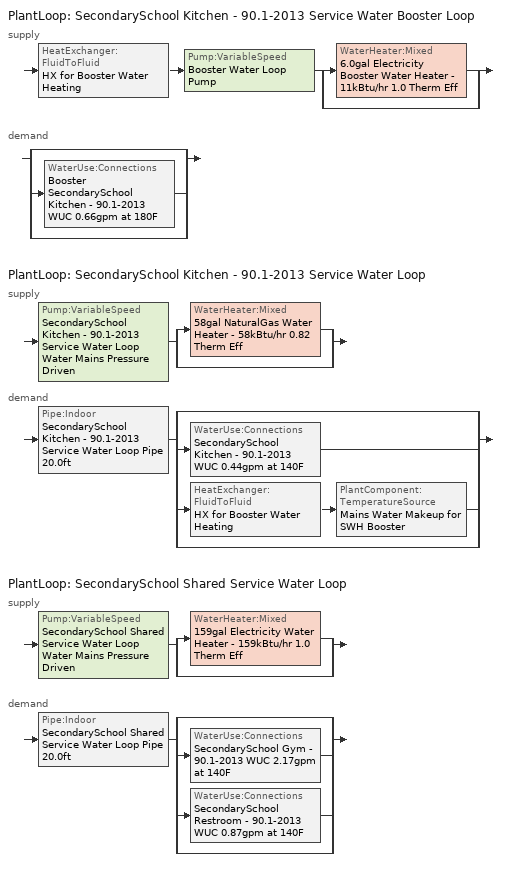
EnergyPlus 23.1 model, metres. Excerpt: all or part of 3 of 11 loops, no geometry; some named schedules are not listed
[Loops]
PlantLoop 'SecondarySchool Kitchen - 90.1-2013 Service Water Booster Loop'
 supply: HeatExchanger:FluidToFluid 'HX for Booster Water Heating' > Pump:VariableSpeed 'Booster Water Loop Pump' > split
  | WaterHeater:Mixed '6.0gal Electricity Booster Water Heater - 11kBtu/hr 1.0 Therm Eff'
  | bypass
 demand: split
  | bypass
  | WaterUse:Connections 'Booster SecondarySchool Kitchen - 90.1-2013 WUC 0.66gpm at 180F'
  | bypass
PlantLoop 'SecondarySchool Kitchen - 90.1-2013 Service Water Loop'
 supply: Pump:VariableSpeed 'SecondarySchool Kitchen - 90.1-2013 Service Water Loop Water Mains Pressure Driven' > split
  | WaterHeater:Mixed '58gal NaturalGas Water Heater - 58kBtu/hr 0.82 Therm Eff'
  | bypass
 demand: Pipe:Indoor 'SecondarySchool Kitchen - 90.1-2013 Service Water Loop Pipe 20.0ft' > split
  | bypass
  | WaterUse:Connections 'SecondarySchool Kitchen - 90.1-2013 WUC 0.44gpm at 140F'
  | HeatExchanger:FluidToFluid 'HX for Booster Water Heating' > PlantComponent:TemperatureSource 'Mains Water Makeup for SWH Booster'
  | bypass
PlantLoop 'SecondarySchool Shared Service Water Loop'
 supply: Pump:VariableSpeed 'SecondarySchool Shared Service Water Loop Water Mains Pressure Driven' > split
  | WaterHeater:Mixed '159gal Electricity Water Heater - 159kBtu/hr 1.0 Therm Eff'
  | bypass
 demand: Pipe:Indoor 'SecondarySchool Shared Service Water Loop Pipe 20.0ft' > split
  | bypass
  | WaterUse:Connections 'SecondarySchool Gym - 90.1-2013 WUC 2.17gpm at 140F'
  | WaterUse:Connections 'SecondarySchool Restroom - 90.1-2013 WUC 0.87gpm at 140F'
  | bypass
[Material] Roughness=Smooth; Thickness {m}=0.001143; Conductivity {W/m-K}=386; Density {kg/m3}=8906.27; Specific Heat {J/kg-K}=385.1856; Thermal Absorptance=0.9; Solar Absorptance=0.7; Visible Absorptance=0.7
Copper pipe 0.75in type L; Copper pipe 0.75in type L 2
[Construction]
Uninsulated copper pipe 0.75in type L: Copper pipe 0.75in type L
Uninsulated copper pipe 0.75in type L 2: Copper pipe 0.75in type L 2
[PlantLoop] Fluid Type=Water; Maximum Loop Flow Rate {m3/s}=Autosize; Minimum Loop Flow Rate {m3/s}=0; Plant Loop Volume {m3}=Autocalculate; Load Distribution Scheme=Optimal; Plant Loop Demand Calculation Scheme=SingleSetpoint; Common Pipe Simulation=None
Name | Plant Equipment Operation Scheme | Maximum Loop Temperature {C} | Minimum Loop Temperature {C}
SecondarySchool Kitchen - 90.1-2013 Service Water Booster Loop | SecondarySchool Kitchen - 90.1-2013 Service Water Booster Loop Operation Schemes | 100 | 0
SecondarySchool Kitchen - 90.1-2013 Service Water Loop | SecondarySchool Kitchen - 90.1-2013 Service Water Loop Operation Schemes | 60 | 10
SecondarySchool Shared Service Water Loop | SecondarySchool Shared Service Water Loop Operation Schemes | 60 | 10
[Sizing:Plant] Loop Type=Heating; Loop Design Temperature Difference {deltaC}=5; Sizing Option=NonCoincident; Zone Timesteps in Averaging Window=1; Coincident Sizing Factor Mode=None
Name | Design Loop Exit Temperature {C}
SecondarySchool Kitchen - 90.1-2013 Service Water Booster Loop | 82.2222
SecondarySchool Kitchen - 90.1-2013 Service Water Loop; SecondarySchool Shared Service Water Loop | 60
[SetpointManager:Scheduled] Control Variable=Temperature
Name | Schedule | Setpoint Node or NodeList
Hot water booster setpoint manager | Service Water Booster Temp - 180.00000000000006F | SecondarySchool Kitchen - 90.1-2013 Service Water Booster Loop Supply Outlet Node
Service hot water setpoint manager | Service Water Loop Temp - 140F | SecondarySchool Kitchen - 90.1-2013 Service Water Loop Supply Outlet Node
Service hot water setpoint manager 2 | Service Water Loop Temp - 140F | SecondarySchool Shared Service Water Loop Supply Outlet Node
[Pump:VariableSpeed] Design Maximum Flow Rate {m3/s}=Autosize; Fraction of Motor Inefficiencies to Fluid Stream=0; Coefficient 1 of the Part Load Performance Curve=0; Coefficient 2 of the Part Load Performance Curve=3.2485; Coefficient 3 of the Part Load Performance Curve=-4.7443; Coefficient 4 of the Part Load Performance Curve=2.5294; Design Minimum Flow Rate {m3/s}=0; Pump Control Type=Intermittent; Skin Loss Radiative Fraction=0.5; Design Power Sizing Method=PowerPerFlowPerPressure; Design Electric Power per Unit Flow Rate {W/(m3/s)}=348701.1; Design Shaft Power per Unit Flow Rate per Unit Head {W/((m3/s)-Pa)}=1.28205; Design Minimum Flow Rate Fraction=0
Name | Design Pump Head {Pa} | Design Power Consumption {W} | Motor Efficiency
Booster Water Loop Pump | 0 | 0 | 1
SecondarySchool Kitchen - 90.1-2013 Service Water Loop Water Mains Pressure Driven; SecondarySchool Shared Service Water Loop Water Mains Pressure Driven | 0.001 | Autosize | 0.7
[PlantEquipmentOperationSchemes] Control Scheme 1 Schedule=Always On Discrete
Name | Control Scheme 1
SecondarySchool Kitchen - 90.1-2013 Service Water Booster Loop Operation Schemes | SecondarySchool Kitchen - 90.1-2013 Service Water Booster Loop Heating Operation Scheme
SecondarySchool Kitchen - 90.1-2013 Service Water Loop Operation Schemes | SecondarySchool Kitchen - 90.1-2013 Service Water Loop Heating Operation Scheme
SecondarySchool Shared Service Water Loop Operation Schemes | SecondarySchool Shared Service Water Loop Heating Operation Scheme
[PlantEquipmentList]
SecondarySchool Kitchen - 90.1-2013 Service Water Booster Loop Heating Equipment List: HX for Booster Water Heating, 6.0gal Electricity Booster Water Heater - 11kBtu/hr 1.0 Therm Eff
SecondarySchool Kitchen - 90.1-2013 Service Water Loop Heating Equipment List: 58gal NaturalGas Water Heater - 58kBtu/hr 0.82 Therm Eff
SecondarySchool Shared Service Water Loop Heating Equipment List: 159gal Electricity Water Heater - 159kBtu/hr 1.0 Therm Eff
[PlantEquipmentOperation:HeatingLoad] Load Range 1 Lower Limit {W}=0; Load Range 1 Upper Limit {W}=1000000000
Name | Range 1 Equipment List
SecondarySchool Kitchen - 90.1-2013 Service Water Booster Loop Heating Operation Scheme | SecondarySchool Kitchen - 90.1-2013 Service Water Booster Loop Heating Equipment List
SecondarySchool Kitchen - 90.1-2013 Service Water Loop Heating Operation Scheme | SecondarySchool Kitchen - 90.1-2013 Service Water Loop Heating Equipment List
SecondarySchool Shared Service Water Loop Heating Operation Scheme | SecondarySchool Shared Service Water Loop Heating Equipment List
[WaterHeater:Mixed] Deadband Temperature Difference {deltaC}=2; Heater Control Type=Cycle; Heater Ignition Minimum Flow Rate {m3/s}=0; Heater Ignition Delay {s}=0; Off Cycle Parasitic Fuel Consumption Rate {W}=0; Off Cycle Parasitic Heat Fraction to Tank=0; On Cycle Parasitic Fuel Consumption Rate {W}=0; On Cycle Parasitic Heat Fraction to Tank=0; Ambient Temperature Indicator=Schedule; Off Cycle Loss Fraction to Zone=1; On Cycle Loss Fraction to Zone=1; Use Side Effectiveness=1; Source Side Effectiveness=1; Use Side Design Flow Rate {m3/s}=Autosize; Source Side Design Flow Rate {m3/s}=Autosize; Indirect Water Heating Recovery Time {hr}=1.5; Source Side Flow Control Mode=IndirectHeatPrimarySetpoint
Name | Tank Volume {m3} | Setpoint Temperature Schedule | Maximum Temperature Limit {C} | Heater Maximum Capacity {W} | Heater Fuel Type | Heater Thermal Efficiency | Off Cycle Parasitic Fuel Type | On Cycle Parasitic Fuel Type | Ambient Temperature Schedule | Off Cycle Loss Coefficient to Ambient Temperature {W/K} | On Cycle Loss Coefficient to Ambient Temperature {W/K}
6.0gal Electricity Booster Water Heater - 11kBtu/hr 1.0 Therm Eff | 0.0227125 | Service Water Booster Temp - 180.00000000000006F | 82.2222 | 3257.86 | Electricity | 1 | Electricity | Electricity | Water Heater Ambient Temp Schedule - 71.6 | 1.05486 | 1.05486
58gal NaturalGas Water Heater - 58kBtu/hr 0.82 Therm Eff | 0.219165 | Service Water Loop Temp - 140F | 60 | 16968 | NaturalGas | 0.82 | NaturalGas | NaturalGas | Water Heater Ambient Temp Schedule - 71.6f | 7.25363 | 7.25363
159gal Electricity Water Heater - 159kBtu/hr 1.0 Therm Eff | 0.602082 | Service Water Loop Temp - 140F | 60 | 46613.9 | Electricity | 1 | Electricity | Electricity | Water Heater Ambient Temp Schedule - 71.6f | 208.84 | 208.84
[WaterHeater:Sizing] Design Mode=PeakDraw; Time Storage Can Meet Peak Draw {hr}=0.538503; Time for Tank Recovery {hr}=0; Nominal Tank Volume for Autosizing Plant Connections {m3}=1
6.0gal Electricity Booster Water Heater - 11kBtu/hr 1.0 Therm Eff; 58gal NaturalGas Water Heater - 58kBtu/hr 0.82 Therm Eff; 159gal Electricity Water Heater - 159kBtu/hr 1.0 Therm Eff
[Pipe:Indoor] Environment Type=Schedule; Pipe Inside Diameter {m}=0.019939; Pipe Length {m}=6.096
Name | Construction | Ambient Temperature Schedule | Ambient Air Velocity Schedule
SecondarySchool Kitchen - 90.1-2013 Service Water Loop Pipe 20.0ft | Uninsulated copper pipe 0.75in type L | SecondarySchool Kitchen - 90.1-2013 Service Water Loop Piping Air Temp - 70F | SecondarySchool Kitchen - 90.1-2013 Service Water Loop Piping Air Velocity - 0.67mph
SecondarySchool Shared Service Water Loop Pipe 20.0ft | Uninsulated copper pipe 0.75in type L 2 | SecondarySchool Shared Service Water Loop Piping Air Temp - 70F | SecondarySchool Shared Service Water Loop Piping Air Velocity - 0.67mph
[WaterUse:Connections] Drain Water Heat Exchanger Type=None; Drain Water Heat Exchanger Destination=Plant
Name | Water Use Equipment 1
Booster SecondarySchool Kitchen - 90.1-2013 WUC 0.66gpm at 180F | Booster SecondarySchool Kitchen - 90.1-2013 Service Water Use 0.66gpm at 180F
SecondarySchool Kitchen - 90.1-2013 WUC 0.44gpm at 140F | SecondarySchool Kitchen - 90.1-2013 Service Water Use 0.44gpm at 140F
SecondarySchool Gym - 90.1-2013 WUC 2.17gpm at 140F | SecondarySchool Gym - 90.1-2013 Service Water Use 2.17gpm at 140F
SecondarySchool Restroom - 90.1-2013 WUC 0.87gpm at 140F | SecondarySchool Restroom - 90.1-2013 Service Water Use 0.87gpm at 140F
[WaterUse:Equipment] Flow Rate Fraction Schedule=SchoolSecondary BLDG_SWH_SCH; Sensible Fraction Schedule=Fraction Sensible - 0.2; Latent Fraction Schedule=Fraction Latent - 0.05
Name | Peak Flow Rate {m3/s} | Target Temperature Schedule
Booster SecondarySchool Kitchen - 90.1-2013 Service Water Use 0.66gpm at 180F | 4.19133e-05 | Mixed Water At Faucet Temp - 180F
SecondarySchool Kitchen - 90.1-2013 Service Water Use 0.44gpm at 140F | 2.79422e-05 | Mixed Water At Faucet Temp - 140F
SecondarySchool Gym - 90.1-2013 Service Water Use 2.17gpm at 140F | 0.000137032 | Mixed Water At Faucet Temp - 140F
SecondarySchool Restroom - 90.1-2013 Service Water Use 0.87gpm at 140F | 5.48726e-05 | Mixed Water At Faucet Temp - 140F
[HeatExchanger:FluidToFluid]
HX for Booster Water Heating: Loop Demand Side Design Flow Rate {m3/s}=Autosize; Loop Supply Side Design Flow Rate {m3/s}=Autosize; Heat Exchange Model Type=Ideal; Heat Exchanger U-Factor Times Area Value {W/K}=Autosize; Control Type=UncontrolledOn; Minimum Temperature Difference to Activate Heat Exchanger {deltaC}=0.01; Heat Transfer Metering End Use Type=LoopToLoop; Component Override Cooling Control Temperature Mode=Loop; Sizing Factor=1; Operation Minimum Temperature Limit {C}=0; Operation Maximum Temperature Limit {C}=100
[PlantComponent:TemperatureSource]
Mains Water Makeup for SWH Booster: Design Volume Flow Rate {m3/s}=Autosize; Temperature Specification Type=Scheduled; Source Temperature {C}=8; Source Temperature Schedule=Mains Water Temperature
[Schedule:Day:Interval]
SecondarySchool Kitchen - 90.1-2013 Service Water Loop Piping Air Temp - 70F Default; SecondarySchool Shared Service Water Loop Piping Air Temp - 70F Default: No, 24:00, 21.1111
SecondarySchool Kitchen - 90.1-2013 Service Water Loop Piping Air Velocity - 0.67mph Default: No, 24:00, 0.3
Service Water Booster Temp - 180.00000000000006F Default: No, 24:00, 82.2222
Service Water Loop Temp - 140F Default: No, 24:00, 60
Water Heater Ambient Temp Schedule - 71.6 Default; Water Heater Ambient Temp Schedule - 71.6f Default: No, 24:00, 22
[Schedule:Week:Daily]
Fraction Latent - 0.05 Week Rule - Jan1-Dec31: Fraction Latent - 0.05 Default, Fraction Latent - 0.05 Default, Fraction Latent - 0.05 Default, Fraction Latent - 0.05 Default, Fraction Latent - 0.05 Default, Fraction Latent - 0.05 Default, Fraction Latent - 0.05 Default, Fraction Latent - 0.05 Default, Fraction Latent - 0.05 Default, Fraction Latent - 0.05 Default, Fraction Latent - 0.05 Default, Fraction Latent - 0.05 Default
Fraction Sensible - 0.2 Week Rule - Jan1-Dec31: Fraction Sensible - 0.2 Default, Fraction Sensible - 0.2 Default, Fraction Sensible - 0.2 Default, Fraction Sensible - 0.2 Default, Fraction Sensible - 0.2 Default, Fraction Sensible - 0.2 Default, Fraction Sensible - 0.2 Default, Fraction Sensible - 0.2 Default, Fraction Sensible - 0.2 Default, Fraction Sensible - 0.2 Default, Fraction Sensible - 0.2 Default, Fraction Sensible - 0.2 Default
Mixed Water At Faucet Temp - 140F Week Rule - Jan1-Dec31: Mixed Water At Faucet Temp - 140F Default, Mixed Water At Faucet Temp - 140F Default, Mixed Water At Faucet Temp - 140F Default, Mixed Water At Faucet Temp - 140F Default, Mixed Water At Faucet Temp - 140F Default, Mixed Water At Faucet Temp - 140F Default, Mixed Water At Faucet Temp - 140F Default, Mixed Water At Faucet Temp - 140F Default, Mixed Water At Faucet Temp - 140F Default, Mixed Water At Faucet Temp - 140F Default, Mixed Water At Faucet Temp - 140F Default, Mixed Water At Faucet Temp - 140F Default
Mixed Water At Faucet Temp - 180F Week Rule - Jan1-Dec31: Mixed Water At Faucet Temp - 180F Default, Mixed Water At Faucet Temp - 180F Default, Mixed Water At Faucet Temp - 180F Default, Mixed Water At Faucet Temp - 180F Default, Mixed Water At Faucet Temp - 180F Default, Mixed Water At Faucet Temp - 180F Default, Mixed Water At Faucet Temp - 180F Default, Mixed Water At Faucet Temp - 180F Default, Mixed Water At Faucet Temp - 180F Default, Mixed Water At Faucet Temp - 180F Default, Mixed Water At Faucet Temp - 180F Default, Mixed Water At Faucet Temp - 180F Default
SchoolSecondary BLDG_SWH_SCH Week Rule - Jan1-Jun10: SchoolSecondary BLDG_SWH_SCH Sun|Sat Day, SchoolSecondary BLDG_SWH_SCH Wkdy Day, SchoolSecondary BLDG_SWH_SCH Wkdy Day, SchoolSecondary BLDG_SWH_SCH Wkdy Day, SchoolSecondary BLDG_SWH_SCH Wkdy Day, SchoolSecondary BLDG_SWH_SCH Wkdy Day, SchoolSecondary BLDG_SWH_SCH Sun|Sat Day, SchoolSecondary BLDG_SWH_SCH Default, SchoolSecondary BLDG_SWH_SCH Summer Design Day, SchoolSecondary BLDG_SWH_SCH Winter Design Day, SchoolSecondary BLDG_SWH_SCH Default, SchoolSecondary BLDG_SWH_SCH Default
SchoolSecondary BLDG_SWH_SCH Week Rule - Jun11-Jun17: SchoolSecondary BLDG_SWH_SCH Sun|Sat Day, SchoolSecondary BLDG_SWH_SCH Wkdy Day, SchoolSecondary BLDG_SWH_SCH Wkdy Day, SchoolSecondary BLDG_SWH_SCH Wkdy Day, SchoolSecondary BLDG_SWH_SCH Wkdy Day, SchoolSecondary BLDG_SWH_SCH Wkdy Day 1, SchoolSecondary BLDG_SWH_SCH Sun|Sat Day 1, SchoolSecondary BLDG_SWH_SCH Default, SchoolSecondary BLDG_SWH_SCH Summer Design Day, SchoolSecondary BLDG_SWH_SCH Winter Design Day, SchoolSecondary BLDG_SWH_SCH Default, SchoolSecondary BLDG_SWH_SCH Default
SchoolSecondary BLDG_SWH_SCH Week Rule - Jun18-Sep9: SchoolSecondary BLDG_SWH_SCH Sun|Sat Day 1, SchoolSecondary BLDG_SWH_SCH Wkdy Day 1, SchoolSecondary BLDG_SWH_SCH Wkdy Day 1, SchoolSecondary BLDG_SWH_SCH Wkdy Day 1, SchoolSecondary BLDG_SWH_SCH Wkdy Day 1, SchoolSecondary BLDG_SWH_SCH Wkdy Day 1, SchoolSecondary BLDG_SWH_SCH Sun|Sat Day 1, SchoolSecondary BLDG_SWH_SCH Default, SchoolSecondary BLDG_SWH_SCH Summer Design Day, SchoolSecondary BLDG_SWH_SCH Winter Design Day, SchoolSecondary BLDG_SWH_SCH Default, SchoolSecondary BLDG_SWH_SCH Default
SchoolSecondary BLDG_SWH_SCH Week Rule - Sep10-Sep16: SchoolSecondary BLDG_SWH_SCH Sun|Sat Day 1, SchoolSecondary BLDG_SWH_SCH Wkdy Day 1, SchoolSecondary BLDG_SWH_SCH Wkdy Day 1, SchoolSecondary BLDG_SWH_SCH Wkdy Day 1, SchoolSecondary BLDG_SWH_SCH Wkdy Day 1, SchoolSecondary BLDG_SWH_SCH Wkdy Day 1, SchoolSecondary BLDG_SWH_SCH Sat Day, SchoolSecondary BLDG_SWH_SCH Default, SchoolSecondary BLDG_SWH_SCH Summer Design Day, SchoolSecondary BLDG_SWH_SCH Winter Design Day, SchoolSecondary BLDG_SWH_SCH Default, SchoolSecondary BLDG_SWH_SCH Default
SchoolSecondary BLDG_SWH_SCH Week Rule - Sep17-Dec31: SchoolSecondary BLDG_SWH_SCH Default, SchoolSecondary BLDG_SWH_SCH Wkdy Day 2, SchoolSecondary BLDG_SWH_SCH Wkdy Day 2, SchoolSecondary BLDG_SWH_SCH Wkdy Day 2, SchoolSecondary BLDG_SWH_SCH Wkdy Day 2, SchoolSecondary BLDG_SWH_SCH Wkdy Day 2, SchoolSecondary BLDG_SWH_SCH Sat Day, SchoolSecondary BLDG_SWH_SCH Default, SchoolSecondary BLDG_SWH_SCH Summer Design Day, SchoolSecondary BLDG_SWH_SCH Winter Design Day, SchoolSecondary BLDG_SWH_SCH Default, SchoolSecondary BLDG_SWH_SCH Default
SecondarySchool Kitchen - 90.1-2013 Service Water Loop Piping Air Temp - 70F Week Rule - Jan1-Dec31: SecondarySchool Kitchen - 90.1-2013 Service Water Loop Piping Air Temp - 70F Default, SecondarySchool Kitchen - 90.1-2013 Service Water Loop Piping Air Temp - 70F Default, SecondarySchool Kitchen - 90.1-2013 Service Water Loop Piping Air Temp - 70F Default, SecondarySchool Kitchen - 90.1-2013 Service Water Loop Piping Air Temp - 70F Default, SecondarySchool Kitchen - 90.1-2013 Service Water Loop Piping Air Temp - 70F Default, SecondarySchool Kitchen - 90.1-2013 Service Water Loop Piping Air Temp - 70F Default, SecondarySchool Kitchen - 90.1-2013 Service Water Loop Piping Air Temp - 70F Default, SecondarySchool Kitchen - 90.1-2013 Service Water Loop Piping Air Temp - 70F Default, SecondarySchool Kitchen - 90.1-2013 Service Water Loop Piping Air Temp - 70F Default, SecondarySchool Kitchen - 90.1-2013 Service Water Loop Piping Air Temp - 70F Default, SecondarySchool Kitchen - 90.1-2013 Service Water Loop Piping Air Temp - 70F Default, SecondarySchool Kitchen - 90.1-2013 Service Water Loop Piping Air Temp - 70F Default
SecondarySchool Kitchen - 90.1-2013 Service Water Loop Piping Air Velocity - 0.67mph Week Rule - Jan1-Dec31: SecondarySchool Kitchen - 90.1-2013 Service Water Loop Piping Air Velocity - 0.67mph Default, SecondarySchool Kitchen - 90.1-2013 Service Water Loop Piping Air Velocity - 0.67mph Default, SecondarySchool Kitchen - 90.1-2013 Service Water Loop Piping Air Velocity - 0.67mph Default, SecondarySchool Kitchen - 90.1-2013 Service Water Loop Piping Air Velocity - 0.67mph Default, SecondarySchool Kitchen - 90.1-2013 Service Water Loop Piping Air Velocity - 0.67mph Default, SecondarySchool Kitchen - 90.1-2013 Service Water Loop Piping Air Velocity - 0.67mph Default, SecondarySchool Kitchen - 90.1-2013 Service Water Loop Piping Air Velocity - 0.67mph Default, SecondarySchool Kitchen - 90.1-2013 Service Water Loop Piping Air Velocity - 0.67mph Default, SecondarySchool Kitchen - 90.1-2013 Service Water Loop Piping Air Velocity - 0.67mph Default, SecondarySchool Kitchen - 90.1-2013 Service Water Loop Piping Air Velocity - 0.67mph Default, SecondarySchool Kitchen - 90.1-2013 Service Water Loop Piping Air Velocity - 0.67mph Default, SecondarySchool Kitchen - 90.1-2013 Service Water Loop Piping Air Velocity - 0.67mph Default
SecondarySchool Shared Service Water Loop Piping Air Temp - 70F Week Rule - Jan1-Dec31: SecondarySchool Shared Service Water Loop Piping Air Temp - 70F Default, SecondarySchool Shared Service Water Loop Piping Air Temp - 70F Default, SecondarySchool Shared Service Water Loop Piping Air Temp - 70F Default, SecondarySchool Shared Service Water Loop Piping Air Temp - 70F Default, SecondarySchool Shared Service Water Loop Piping Air Temp - 70F Default, SecondarySchool Shared Service Water Loop Piping Air Temp - 70F Default, SecondarySchool Shared Service Water Loop Piping Air Temp - 70F Default, SecondarySchool Shared Service Water Loop Piping Air Temp - 70F Default, SecondarySchool Shared Service Water Loop Piping Air Temp - 70F Default, SecondarySchool Shared Service Water Loop Piping Air Temp - 70F Default, SecondarySchool Shared Service Water Loop Piping Air Temp - 70F Default, SecondarySchool Shared Service Water Loop Piping Air Temp - 70F Default
SecondarySchool Shared Service Water Loop Piping Air Velocity - 0.67mph Week Rule - Jan1-Dec31: SecondarySchool Shared Service Water Loop Piping Air Velocity - 0.67mph Default, SecondarySchool Shared Service Water Loop Piping Air Velocity - 0.67mph Default, SecondarySchool Shared Service Water Loop Piping Air Velocity - 0.67mph Default, SecondarySchool Shared Service Water Loop Piping Air Velocity - 0.67mph Default, SecondarySchool Shared Service Water Loop Piping Air Velocity - 0.67mph Default, SecondarySchool Shared Service Water Loop Piping Air Velocity - 0.67mph Default, SecondarySchool Shared Service Water Loop Piping Air Velocity - 0.67mph Default, SecondarySchool Shared Service Water Loop Piping Air Velocity - 0.67mph Default, SecondarySchool Shared Service Water Loop Piping Air Velocity - 0.67mph Default, SecondarySchool Shared Service Water Loop Piping Air Velocity - 0.67mph Default, SecondarySchool Shared Service Water Loop Piping Air Velocity - 0.67mph Default, SecondarySchool Shared Service Water Loop Piping Air Velocity - 0.67mph Default
Service Water Booster Temp - 180.00000000000006F Week Rule - Jan1-Dec31: Service Water Booster Temp - 180.00000000000006F Default, Service Water Booster Temp - 180.00000000000006F Default, Service Water Booster Temp - 180.00000000000006F Default, Service Water Booster Temp - 180.00000000000006F Default, Service Water Booster Temp - 180.00000000000006F Default, Service Water Booster Temp - 180.00000000000006F Default, Service Water Booster Temp - 180.00000000000006F Default, Service Water Booster Temp - 180.00000000000006F Default, Service Water Booster Temp - 180.00000000000006F Default, Service Water Booster Temp - 180.00000000000006F Default, Service Water Booster Temp - 180.00000000000006F Default, Service Water Booster Temp - 180.00000000000006F Default
Service Water Loop Temp - 140F Week Rule - Jan1-Dec31: Service Water Loop Temp - 140F Default, Service Water Loop Temp - 140F Default, Service Water Loop Temp - 140F Default, Service Water Loop Temp - 140F Default, Service Water Loop Temp - 140F Default, Service Water Loop Temp - 140F Default, Service Water Loop Temp - 140F Default, Service Water Loop Temp - 140F Default, Service Water Loop Temp - 140F Default, Service Water Loop Temp - 140F Default, Service Water Loop Temp - 140F Default, Service Water Loop Temp - 140F Default
Water Heater Ambient Temp Schedule - 71.6 Week Rule - Jan1-Dec31: Water Heater Ambient Temp Schedule - 71.6 Default, Water Heater Ambient Temp Schedule - 71.6 Default, Water Heater Ambient Temp Schedule - 71.6 Default, Water Heater Ambient Temp Schedule - 71.6 Default, Water Heater Ambient Temp Schedule - 71.6 Default, Water Heater Ambient Temp Schedule - 71.6 Default, Water Heater Ambient Temp Schedule - 71.6 Default, Water Heater Ambient Temp Schedule - 71.6 Default, Water Heater Ambient Temp Schedule - 71.6 Default, Water Heater Ambient Temp Schedule - 71.6 Default, Water Heater Ambient Temp Schedule - 71.6 Default, Water Heater Ambient Temp Schedule - 71.6 Default
Water Heater Ambient Temp Schedule - 71.6f Week Rule - Jan1-Dec31: Water Heater Ambient Temp Schedule - 71.6f Default, Water Heater Ambient Temp Schedule - 71.6f Default, Water Heater Ambient Temp Schedule - 71.6f Default, Water Heater Ambient Temp Schedule - 71.6f Default, Water Heater Ambient Temp Schedule - 71.6f Default, Water Heater Ambient Temp Schedule - 71.6f Default, Water Heater Ambient Temp Schedule - 71.6f Default, Water Heater Ambient Temp Schedule - 71.6f Default, Water Heater Ambient Temp Schedule - 71.6f Default, Water Heater Ambient Temp Schedule - 71.6f Default, Water Heater Ambient Temp Schedule - 71.6f Default, Water Heater Ambient Temp Schedule - 71.6f Default
[Schedule:Year]
Fraction Latent - 0.05: Fraction Latent - 0.05 Week Rule - Jan1-Dec31, 1, 1, 12, 31
Fraction Sensible - 0.2: Fraction Sensible - 0.2 Week Rule - Jan1-Dec31, 1, 1, 12, 31
Mixed Water At Faucet Temp - 140F: Mixed Water At Faucet Temp - 140F Week Rule - Jan1-Dec31, 1, 1, 12, 31
Mixed Water At Faucet Temp - 180F: Mixed Water At Faucet Temp - 180F Week Rule - Jan1-Dec31, 1, 1, 12, 31
SchoolSecondary BLDG_SWH_SCH: SchoolSecondary BLDG_SWH_SCH Week Rule - Jan1-Jun10, 1, 1, 6, 10, SchoolSecondary BLDG_SWH_SCH Week Rule - Jun11-Jun17, 6, 11, 6, 17, SchoolSecondary BLDG_SWH_SCH Week Rule - Jun18-Sep9, 6, 18, 9, 9, SchoolSecondary BLDG_SWH_SCH Week Rule - Sep10-Sep16, 9, 10, 9, 16, SchoolSecondary BLDG_SWH_SCH Week Rule - Sep17-Dec31, 9, 17, 12, 31
SecondarySchool Kitchen - 90.1-2013 Service Water Loop Piping Air Temp - 70F: SecondarySchool Kitchen - 90.1-2013 Service Water Loop Piping Air Temp - 70F Week Rule - Jan1-Dec31, 1, 1, 12, 31
SecondarySchool Kitchen - 90.1-2013 Service Water Loop Piping Air Velocity - 0.67mph: SecondarySchool Kitchen - 90.1-2013 Service Water Loop Piping Air Velocity - 0.67mph Week Rule - Jan1-Dec31, 1, 1, 12, 31
SecondarySchool Shared Service Water Loop Piping Air Temp - 70F: SecondarySchool Shared Service Water Loop Piping Air Temp - 70F Week Rule - Jan1-Dec31, 1, 1, 12, 31
SecondarySchool Shared Service Water Loop Piping Air Velocity - 0.67mph: SecondarySchool Shared Service Water Loop Piping Air Velocity - 0.67mph Week Rule - Jan1-Dec31, 1, 1, 12, 31
Service Water Booster Temp - 180.00000000000006F: Service Water Booster Temp - 180.00000000000006F Week Rule - Jan1-Dec31, 1, 1, 12, 31
Service Water Loop Temp - 140F: Service Water Loop Temp - 140F Week Rule - Jan1-Dec31, 1, 1, 12, 31
Water Heater Ambient Temp Schedule - 71.6: Water Heater Ambient Temp Schedule - 71.6 Week Rule - Jan1-Dec31, 1, 1, 12, 31
Water Heater Ambient Temp Schedule - 71.6f: Water Heater Ambient Temp Schedule - 71.6f Week Rule - Jan1-Dec31, 1, 1, 12, 31
[Schedule:Constant]
Always On Discrete: OnOff, 1
Mains Water Temperature: Temperature, 10
